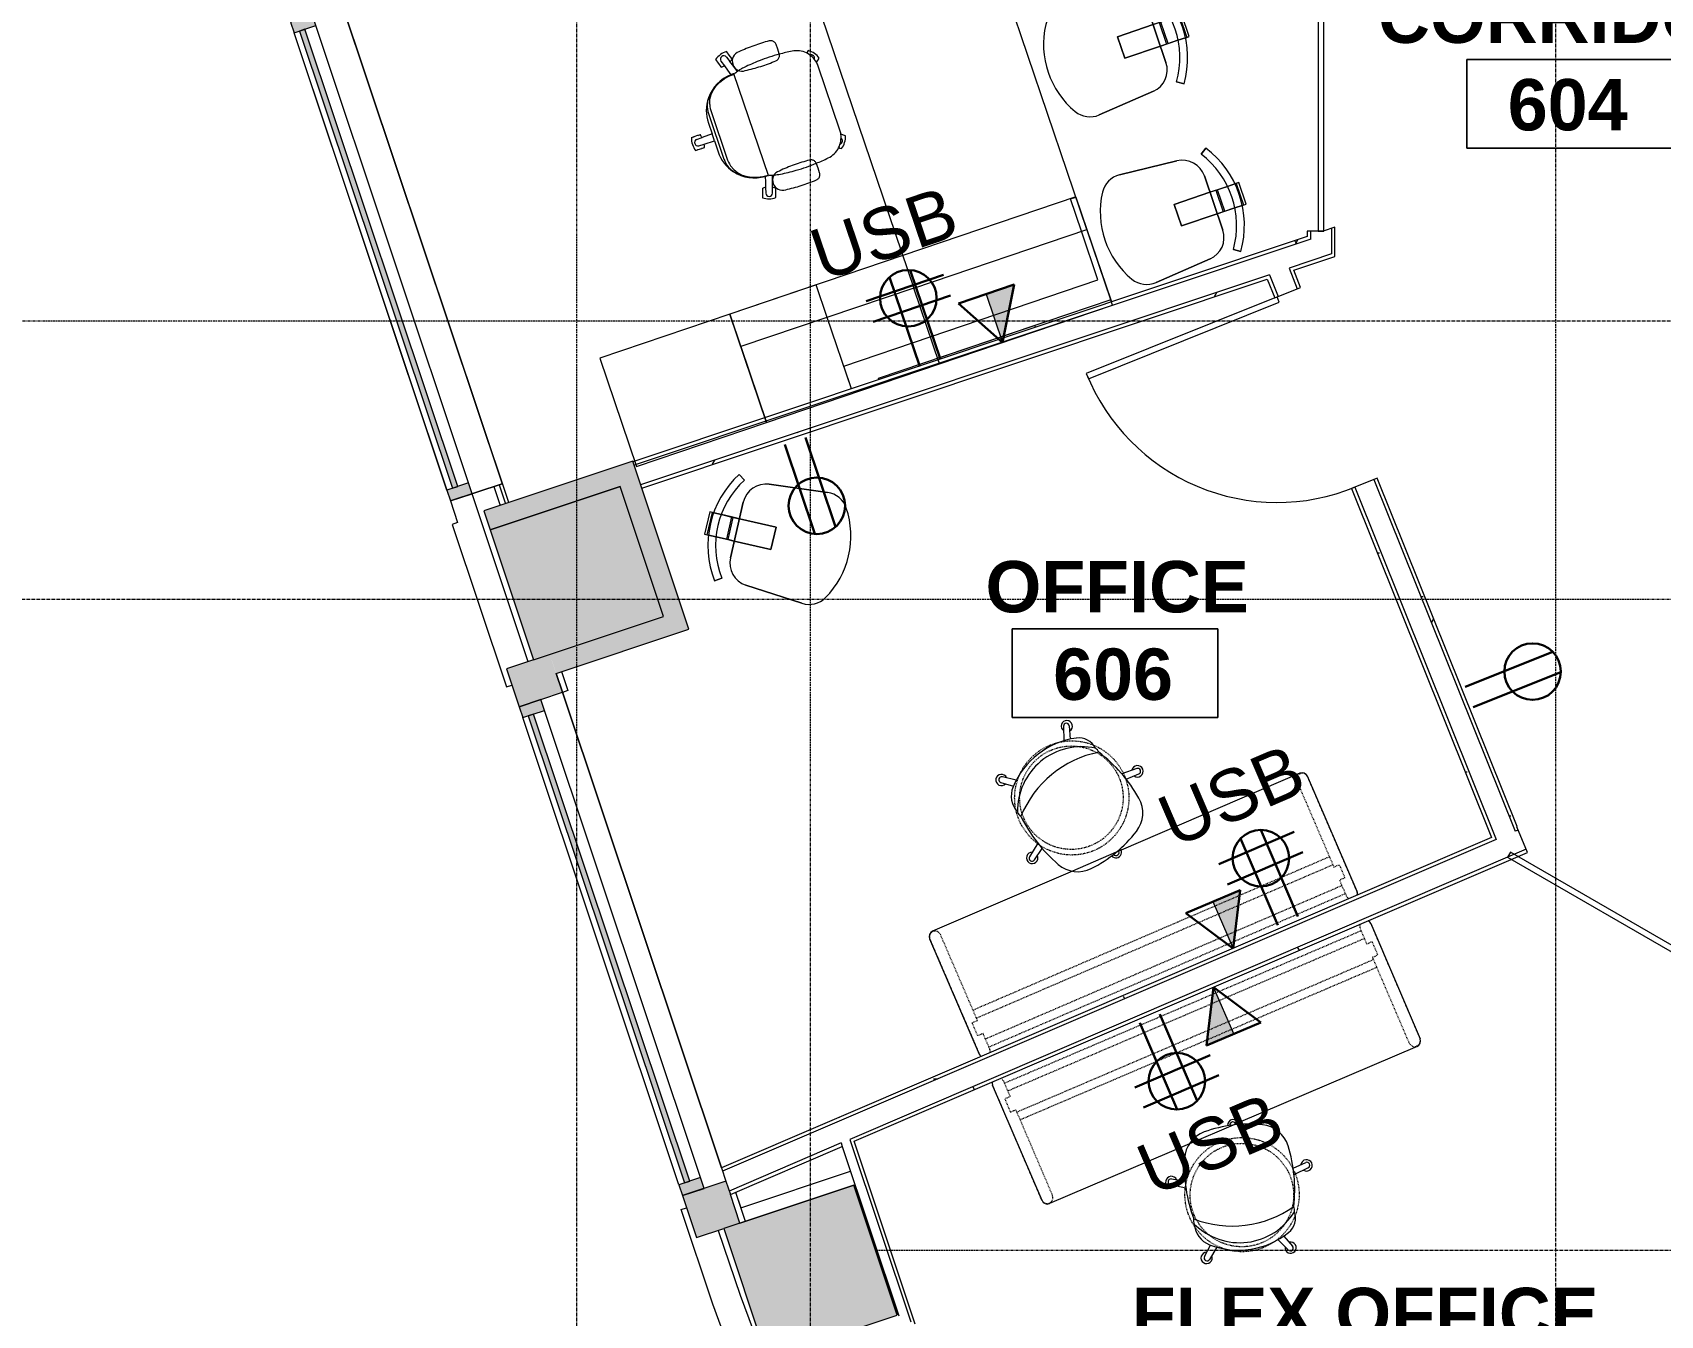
# Model space of a CAD drawing. Header units: inches. Extents: x 2468 to 4886, y -16 to 1381.
# Drawn here: x 2745.3 to 3030.3, y 166 to 390.6 of the extents above; entities that cross this region are included whole.
import ezdxf

# ---------------------------------------------------------------- set-up
doc = ezdxf.new("R2010")
doc.units = ezdxf.units.IN
doc.header["$MEASUREMENT"] = 0
for name, pattern in [('Dash', [0.25, 0.125, -0.125]), ('Grid Line 1_2_', [0.875, 0.5, -0.125, 0.125, -0.125]), ('Steelcase Hidden Line', [0.117188, 0.078125, -0.039062])]:
    doc.linetypes.add(name, pattern=pattern)
for name, color, linetype, lineweight in [('7200-WISCONSIN-AVE-6TH-FLOOR-031418_dwg', 8, 'Continuous', 9), ('A-ANNO-NOTE', 131, 'Continuous', 30), ('A-AREA-IDEN', 2, 'Continuous', 9), ('A-DOOR', 31, 'Continuous', 13), ('A-GLAZ-CURT', 52, 'Continuous', 9), ('A-GLAZ-CWMG', 51, 'Continuous', 13), ('A-WALL', 113, 'Continuous', 13), ('A-WALL-PATT', 111, 'Continuous', 13), ('Bb-col', 7, 'Continuous', 9), ('Bb-cor', 7, 'Continuous', 9), ('Bb-mullion', 7, 'Continuous', 9), ('I-FURN', 30, 'Continuous', 9), ('I-FURN-HDLN', 30, 'Dash', 9), ('I-WALL', 2, 'Continuous', 13), ('Propidex Polylines', 7, 'Continuous', 9), ('S-COLS', 52, 'Continuous', 13), ('S-GRID', 1, 'Continuous', 9)]:
    doc.layers.add(name, color=color, linetype=linetype, lineweight=lineweight)
doc.styles.add('Swis721 Lt BT', font='swissl.ttf', dxfattribs={"height": 9})
doc.styles.add('Swis721 Lt BT_B', font='', dxfattribs={"height": 9})
doc.styles.get('Swis721 Lt BT_B').set_extended_font_data('Swis721 Lt BT', bold=True)
pattern_1 = [(0, (0, 0), (30.72, 7.68), [1.267, -21.773, 1.267, -21.773, -122.88]), (0, (0, 0), (30.72, 7.68), [-46.08, 1.267, -44.813, 1.267, -21.773, -53.76]), (0, (0, 0), (30.72, 7.68), [-115.2, 1.267, -14.093, 1.267, -37.133]), (120, (11.52, 3.84), (-22.011075, 22.7643), [1.267, -21.773, 1.267, -21.773, -122.88]), (120, (11.52, 3.84), (-22.011075, 22.7643), [-46.08, 1.267, -44.813, 1.267, -21.773, -53.76]), (120, (11.52, 3.84), (-22.011075, 22.7643), [-115.2, 1.267, -14.093, 1.267, -37.133]), (240, (15.36, 19.2), (-8.708925, -30.4443), [1.267, -21.773, 1.267, -21.773, -122.88]), (240, (15.36, 19.2), (-8.708925, -30.4443), [-46.08, 1.267, -44.813, 1.267, -21.773, -53.76]), (240, (15.36, 19.2), (-8.708925, -30.4443), [-115.2, 1.267, -14.093, 1.267, -37.133])]

# ---------------------------------------------------------------- blocks, each defined once
blk = doc.blocks.new('Concrete-Rectangular-Column - 24 x 24-4901126-6TH FLOOR POWER _ SIGNAL')
at = {"layer": 'S-COLS', "lineweight": 9}
blk.add_hatch(color=7, dxfattribs=at).paths.add_polyline_path([(-12, -12), (12, -12), (12, 12), (-12, 12), (-12, 8.85)], flags=0)
at = {"layer": 'S-COLS', "color": 8, "lineweight": 20}
for p, q in [((12, 12), (-12, 12)), ((-12, 12), (-12, -12)), ((12, -12), (12, 12)), ((-12, -12), (12, -12))]:
    blk.add_line(p, q, dxfattribs=at)
blk = doc.blocks.new('Table-Without_Shelf-Teknion-STCRT-Cavu_Parsons_Table-R2014 - 72_ w x 24_ d x 37_ h-5545105-6TH FLOOR POWER _ SIGNAL')
at = {"layer": 'I-FURN'}
for p, q in [((-35, 12), (-0.93, 12)), ((-0.93, 12), (0, 12)), ((0.05, 12), (8.34, 12)), ((8.34, 12), (35, 12)), ((-36, -11), (-36, 11)), ((36, 11), (36, -11))]:
    blk.add_line(p, q, dxfattribs=at)
for centre, start, end in [((-35, 11), 90, 180), ((35, 11), 360, 90), ((-35, -11), 180, 217.0502), ((35, -11), 330, 0)]:
    blk.add_arc(centre, 1, start, end, dxfattribs=at)
at = {"layer": 'I-FURN-HDLN'}
for p, q in [((-36, -10.95), (-36, 10.9)), ((-33.97, 10.9), (-33.97, -5.44)), ((33.97, -5.44), (33.97, 10.9)), ((36, 10.9), (36, -10.94)), ((-33.97, -5.44), (-34.99, -5.44)), ((-34.99, -5.44), (-34.99, -7.94)), ((-33.97, -3.5), (33.97, -3.5)), ((33.97, -5), (-33.97, -5)), ((34.99, -5.44), (33.97, -5.44)), ((34.99, -7.94), (34.99, -5.44)), ((-34.99, -7.94), (-33.97, -7.94)), ((-33.97, -7.94), (-33.97, -10.95)), ((33.97, -10.94), (33.97, -7.94)), ((33.97, -7.94), (34.99, -7.94)), ((-33.97, -9), (33.97, -9)), ((33.97, -10.5), (-33.97, -10.5))]:
    blk.add_line(p, q, dxfattribs=at)
for centre, radius, start, end in [((-34.99, 10.9), 1.01, 0, 180), ((34.99, 10.9), 1.01, 0, 180), ((-34.99, -10.95), 1.02, 180, 220.5836), ((-34.99, -10.95), 1.02, 319.5228, 0), ((34.99, -10.94), 1.01, 180, 216.3853), ((34.99, -10.94), 1.01, 323.7251, 0)]:
    blk.add_arc(centre, radius, start, end, dxfattribs=at)
blk = doc.blocks.new('Steelcase - Seating - Cobi 434 Series - Stool - Without Arm-5545106-6TH FLOOR POWER _ SIGNAL')
at = {"layer": 'I-FURN'}
for p, q in [((-11.91, -8.06), (-9.59, -8.75)), ((9.47, -8.75), (11.78, -8.07)), ((-9.6, -9.96), (-12.23, -9.03)), ((12.09, -9.03), (9.47, -9.96)), ((-7.83, -22.26), (-6.55, -20.39)), ((-5.49, -20.88), (-7.01, -22.86)), ((6.89, -22.9), (5.34, -20.89)), ((6.4, -20.39), (7.72, -22.31))]:
    blk.add_line(p, q, dxfattribs=at)
at = {"layer": 'I-FURN', "linetype": 'Steelcase Hidden Line'}
for centre, radius in [((0.03, -12.29), 10), ((0, -12.36), 9.06)]:
    blk.add_circle(centre, radius, dxfattribs=at)
at = {"layer": 'I-FURN'}
for centre, radius, start, end in [((-0.04, -23.16), 23.16, 77.2727, 102.8692), ((-0.04, -0.02), 0.981, 0, 180), ((-0.07, -0.01), 0.553, 0.1258, 180), ((-4.03, -5.7), 5.25, 102.8692, 170.0373), ((3.9, -5.69), 5.25, 9.9896, 77.2727), ((16.9, -9.38), 26.5, 170.0373, 193.2758), ((-17.02, -9.38), 26.5, 346.7242, 9.9896), ((-11.99, -8.58), 1, 14.2641, 309.9381), ((-12.06, -8.55), 0.507, 73.5405, 250.4598), ((11.87, -8.58), 1, 230.0619, 165.7359), ((11.92, -8.56), 0.508, 289.5402, 106.4595), ((-7.54, -15.92), 1.43, 161.2842, 198.7158), ((-4.7, -16.61), 4.2, 176.8505, 241.7983), ((-0.06, 0.95), 18.63, 241.7066, 298.2934), ((-0.06, -9.46), 11.22, 218.0902, 321.9098), ((5.59, -17.11), 3.26, 301.764, 12.8646), ((7.41, -15.92), 1.43, 341.2842, 18.7158), ((-0.07, -7.96), 14.01, 241.7983, 301.764), ((-7.48, -22.54), 0.986, 82.3243, 16.8141), ((-7.41, -22.55), 0.51, 145.5404, 322.4599), ((7.34, -22.54), 0.986, 163.1859, 97.6757), ((7.29, -22.59), 0.509, 218.721, 33.2788)]:
    blk.add_arc(centre, radius, start, end, dxfattribs=at)
blk = doc.blocks.new('System Panel - Glazed-6038699-6TH FLOOR POWER _ SIGNAL')
at = {"layer": 'A-GLAZ-CURT', "lineweight": 13}
for p, q in [((34.84, 0.5), (-34.84, 0.5)), ((-34.84, 0.5), (-34.84, -0.5)), ((34.84, -0.5), (34.84, 0.5)), ((-34.84, -0.5), (34.84, -0.5))]:
    blk.add_line(p, q, dxfattribs=at)
blk = doc.blocks.new('Table-Teknion-Credenza_Top_for_Freestanding_Storage - CJCT20064-V53-6TH FLOOR POWER _ SIGNAL')
at = {"layer": 'I-FURN'}
for p, q in [((-32, 9.4), (-32, 9)), ((-32, 9), (-32, -10)), ((32, -4), (32, 9.15)), ((32, -10), (32, -4)), ((-32, -10), (32, -10))]:
    blk.add_line(p, q, dxfattribs=at)
blk = doc.blocks.new('Storage-Teknion-Wall_Panel_Open_Shelves - CJWO3HF1432-5115850-6TH FLOOR POWER _ SIGNAL')
at = {"layer": 'I-FURN'}
for p, q in [((16, 1), (-16, 1)), ((-16, 1), (-16, -13)), ((16, -13), (16, 1)), ((-16, -13), (16, -13))]:
    blk.add_line(p, q, dxfattribs=at)
blk = doc.blocks.new('Storage-Teknion-Wall_Panel_Under_Wall_Mount_Storage_Tackable - CJWUT2HF32-5115851-6TH FLOOR POWER _ SIGNAL')
at = {"layer": 'I-FURN'}
for p, q in [((16, 0), (-16, 0)), ((-16, 0), (-16, -1)), ((-16, -1), (16, -1)), ((16, -1), (16, 0))]:
    blk.add_line(p, q, dxfattribs=at)
blk = doc.blocks.new('Support-Teknion-Power_Trunk_with_End_Gable - CJPTG292048-V54-6TH FLOOR POWER _ SIGNAL')
at = {"layer": 'I-FURN'}
for p, q in [((23, 15), (24, 15)), ((23, 9), (23, 15)), ((24, 15), (24, 9)), ((23, 0), (23, 9)), ((24, 9), (24, -4)), ((-24, 0), (-8, 0)), ((-24, -4.21), (-24, 0)), ((-8, 0), (23, 0)), ((-19, -4), (-19, -4.23)), ((10, -4), (-19, -4)), ((10, -4.34), (10, -4)), ((24, -4), (24, -4.4))]:
    blk.add_line(p, q, dxfattribs=at)
blk = doc.blocks.new('Table-Teknion-Run_Off_Fixed_Journal_Leg - CJRF3266-5115852-6TH FLOOR POWER _ SIGNAL')
at = {"layer": 'I-FURN'}
for p, q in [((33, 16), (-33, 16)), ((-33, 16), (-33, -16)), ((33, -16), (33, 16)), ((-33, -16), (33, -16))]:
    blk.add_line(p, q, dxfattribs=at)
blk = doc.blocks.new('Storage-Teknion-Tower_Pedestal_Coat_and_Open_Shelves - CJTPF692024-5115853-6TH FLOOR POWER _ SIGNAL')
at = {"layer": 'I-FURN'}
for p, q in [((12, 20), (-12, 20)), ((-12, 20), (-12, 0)), ((12, 0), (12, 20)), ((-12, 0), (12, 0))]:
    blk.add_line(p, q, dxfattribs=at)
blk = doc.blocks.new('Chair-Teknion-Projek - No Headrest_  Fixed T-Arms-V55-6TH FLOOR POWER _ SIGNAL')
at = {"layer": 'I-FURN'}
for p, q in [((-1.18, 13.82), (-1.18, 13.45)), ((-1.18, 13.33), (-1.18, 12.66)), ((-1.18, 12.54), (-1.18, 12.17)), ((-0.61, 12.02), (-0.63, 10.17)), ((-0.6, 13.04), (-0.61, 12.02)), ((0.6, 13.04), (0.61, 12.02)), ((0.64, 10.17), (0.61, 12.02)), ((1.18, 13.45), (1.18, 13.82)), ((1.18, 12.66), (1.18, 13.33)), ((1.18, 12.17), (1.18, 12.54)), ((4.23, 9.61), (-4.23, 9.61)), ((4.23, 9.07), (-4.23, 9.07)), ((-0.63, 10.17), (-2.65, 10.17)), ((-0.63, 10.17), (0.64, 10.17)), ((2.65, 10.17), (0.64, 10.17)), ((-13.51, 3.15), (-13.15, 3.03)), ((-13.04, 2.99), (-12.4, 2.79)), ((-12.42, 5.28), (-12.78, 5.39)), ((-12.59, 3.46), (-11.62, 3.13)), ((-11.67, 5.03), (-12.31, 5.24)), ((-11.24, 4.3), (-12.21, 4.6)), ((-11.2, 4.88), (-11.56, 5)), ((-9.39, 3.16), (9.39, 3.16)), ((11.56, 5), (11.2, 4.88)), ((12.22, 4.6), (11.24, 4.3)), ((12.59, 3.46), (11.62, 3.13)), ((12.31, 5.24), (11.67, 5.03)), ((12.4, 2.79), (13.04, 2.99)), ((12.78, 5.39), (12.42, 5.28)), ((13.15, 3.03), (13.51, 3.15)), ((-12.29, 2.75), (-11.93, 2.64)), ((11.93, 2.64), (12.29, 2.75)), ((-11.87, -5.48), (-11.02, -5.48)), ((-11.02, -5.48), (-10.17, -5.48)), ((10.17, -5.48), (11.02, -5.48)), ((11.02, -5.48), (11.87, -5.48)), ((-8.86, -10.18), (-9.08, -10.49)), ((-8.76, -10.04), (-8.79, -10.09)), ((-6.88, -11.48), (-6.65, -11.17)), ((-5.91, -11.24), (5.91, -11.24)), ((6.65, -11.17), (6.88, -11.48)), ((8.79, -10.09), (8.76, -10.04)), ((9.08, -10.49), (8.86, -10.18)), ((-7.17, -11.87), (-6.95, -11.57)), ((6.95, -11.57), (7.17, -11.87))]:
    blk.add_line(p, q, dxfattribs=at)
at = {"layer": 'I-FURN', "flags": 128}
for points in [[(-11.62, 3.13), (-10.6, 2.79), (-9.58, 2.44)], [(-9.39, 3.72), (-10.32, 4.01), (-11.24, 4.3)], [(11.24, 4.3), (10.32, 4.01), (9.39, 3.72)], [(9.58, 2.44), (10.6, 2.79), (11.62, 3.13)]]:
    blk.add_lwpolyline(points, dxfattribs=at)
at = {"layer": 'I-FURN'}
for centre, radius, start, end in [((0, 10.37), 3.64, 71.0766, 108.9234), ((-1.12, 13.45), 0.062, 180, 255.4949), ((-1.12, 13.33), 0.062, 104.5051, 180), ((-1.12, 12.66), 0.062, 180, 255.4949), ((-1.12, 12.54), 0.062, 104.5051, 180), ((0, 15.62), 3.65, 251.125, 260.3423), ((0, 12.99), 0.6, 4.6052, 175.3948), ((0, 15.62), 3.65, 279.6577, 288.875), ((1.12, 13.45), 0.062, 284.5051, 0), ((1.12, 13.33), 0.062, 0, 75.4949), ((1.12, 12.66), 0.062, 284.5051, 0), ((1.12, 12.54), 0.062, 360, 75.4949), ((-2.64, 3.42), 6.76, 128.2502, 177.4222), ((-2.65, 3.42), 6.75, 90, 128.2502), ((-4.23, 5.34), 4.26, 110.8332, 127.5604), ((-4.23, 5.34), 4.26, 90, 110.8332), ((-4.46, 4.82), 4.25, 86.8142, 106.3928), ((2.65, 3.42), 6.75, 51.7498, 90), ((4.23, 5.34), 4.26, 69.1668, 90), ((4.46, 4.82), 4.25, 73.6072, 93.1858), ((4.23, 5.34), 4.26, 52.4396, 69.1668), ((2.64, 3.42), 6.76, 2.5778, 51.7498), ((-9.87, 3.21), 3.64, 143.0766, 180.9234), ((-13.13, 3.09), 0.062, 252, 327.4949), ((-13.02, 3.05), 0.062, 176.5051, 252), ((-12.36, 4.01), 0.6, 75.7003, 247.3948), ((-12.44, 5.22), 0.062, 356.5051, 72), ((-12.33, 5.18), 0.062, 72, 147.4949), ((-14.86, 4.83), 3.65, 323.125, 332.3423), ((-11.69, 4.98), 0.062, 356.5051, 72), ((-11.58, 4.94), 0.062, 72, 147.4949), ((-14.86, 4.83), 3.65, 351.6577, 0.875), ((-5.24, 1.24), 4.5, 154.7303, 164.55), ((-3.3, 3.44), 6.1, 177.3817, 182.6183), ((5.25, 1.25), 4.49, 15.4405, 25.2792), ((2.64, 3.42), 6.76, 357.851, 2.702), ((14.86, 4.83), 3.65, 179.125, 188.3423), ((11.58, 4.94), 0.062, 32.5051, 108), ((14.86, 4.83), 3.65, 207.6577, 216.875), ((11.69, 4.98), 0.062, 108, 183.4949), ((12.36, 4.01), 0.6, 292.6052, 103.3948), ((12.33, 5.18), 0.062, 32.5051, 108), ((12.44, 5.22), 0.062, 108, 183.4949), ((9.87, 3.21), 3.64, 359.0766, 36.9234), ((13.02, 3.05), 0.062, 288, 3.4949), ((13.13, 3.09), 0.062, 212.5051, 288), ((-11.07, 1.13), 1.68, 88.2371, 181.0514), ((-12.38, 2.85), 0.062, 252, 327.4949), ((-12.27, 2.81), 0.062, 176.5051, 252), ((-10.97, 1.13), 1.68, 358.9487, 91.7629), ((24.25, -3.32), 34.4, 172.6337, 177.3404), ((-1.73, 0.04), 8.21, 165.0008, 172.6326), ((-1.73, 0.04), 8.21, 163.0114, 165.0008), ((10.97, 1.13), 1.68, 88.2371, 181.0513), ((1.73, 0.04), 8.21, 14.9992, 16.9886), ((1.73, 0.04), 8.21, 12.5091, 14.9992), ((1.73, 0.04), 8.21, 7.3674, 12.178), ((-24.25, -3.32), 34.4, 2.6596, 7.3663), ((11.07, 1.13), 1.68, 358.9486, 91.7629), ((12.27, 2.81), 0.062, 288, 3.4949), ((12.38, 2.85), 0.062, 212.5051, 288), ((24.63, -3.33), 34.78, 177.4079, 183.5219), ((-24.63, -3.33), 34.78, 356.4781, 2.5921), ((24.63, -3.33), 34.78, 183.5219, 187.2835), ((-24.63, -3.33), 34.78, 352.7165, 356.4781), ((-5.91, -7.24), 4, 187.2835, 224.5938), ((5.91, -7.24), 4, 315.4062, 352.7165), ((-6.1, -8.39), 3.64, 215.0766, 252.9234), ((-8.81, -10.22), 0.062, 68.5051, 144), ((-8.74, -10.12), 0.062, 144, 219.4949), ((-5.91, -7.24), 4, 224.5938, 259.2841), ((-7.64, -10.51), 0.6, 177.9823, 306.3956), ((-5.91, -7.24), 4, 259.2841, 270), ((5.91, -7.24), 4, 270, 280.7159), ((5.91, -7.24), 4, 280.7159, 315.4062), ((6.1, -8.39), 3.64, 287.0766, 324.9234), ((7.64, -10.51), 0.6, 233.6044, 2.0177), ((8.74, -10.12), 0.062, 320.5051, 36), ((8.81, -10.22), 0.062, 36, 111.4949), ((-6.93, -11.44), 0.062, 248.5051, 324), ((-7, -11.54), 0.062, 324, 39.4949), ((6.93, -11.44), 0.062, 216, 291.4949), ((7, -11.54), 0.062, 140.5051, 216)]:
    blk.add_arc(centre, radius, start, end, dxfattribs=at)
for points in [[(-5.66, 8.9), (-8.07, 8.21), (-9.33, 5.79), (-9.33, 3.16)], [(5.66, 8.9), (8.07, 8.21), (9.33, 5.79), (9.33, 3.16)], [(-12.75, 1.09), (-12.85, 0.16), (-12.97, -1.72), (-12.93, -3.6), (-12.86, -4.54)], [(-9.18, -4.54), (-9.11, -3.6), (-9.06, -1.72), (-9.18, 0.16), (-9.29, 1.09)], [(9.29, 1.09), (9.18, 0.16), (9.06, -1.72), (9.11, -3.6), (9.18, -4.54)], [(12.86, -4.54), (12.93, -3.6), (12.97, -1.72), (12.85, 0.16), (12.75, 1.09)], [(-12.86, -4.54), (-12.85, -4.63), (-12.82, -4.79), (-12.71, -5.02), (-12.55, -5.21), (-12.35, -5.36), (-12.12, -5.46), (-11.95, -5.48), (-11.87, -5.48)], [(-10.17, -5.48), (-10.08, -5.48), (-9.92, -5.46), (-9.68, -5.36), (-9.48, -5.21), (-9.32, -5.02), (-9.21, -4.79), (-9.18, -4.63), (-9.18, -4.54)], [(9.18, -4.54), (9.18, -4.63), (9.21, -4.79), (9.32, -5.02), (9.48, -5.21), (9.68, -5.36), (9.92, -5.46), (10.08, -5.48), (10.17, -5.48)], [(11.87, -5.48), (11.95, -5.48), (12.12, -5.46), (12.35, -5.36), (12.55, -5.21), (12.71, -5.02), (12.82, -4.79), (12.85, -4.63), (12.86, -4.54)]]:
    blk.add_open_spline(points, degree=3, dxfattribs=at)
blk = doc.blocks.new('Storage-Teknion-Pedestal_Unfinished_Top_2_High - CJPCSB2016-V56-6TH FLOOR POWER _ SIGNAL')
at = {"layer": 'I-FURN'}
for p, q in [((-8, 19.21), (-8, 6)), ((8, 6), (8, 19.15)), ((-8, 6), (-8, 0)), ((8, 0), (8, 6)), ((-8, 0), (8, 0))]:
    blk.add_line(p, q, dxfattribs=at)
blk = doc.blocks.new('F-Chairs1 - Side 01-5241002-6TH FLOOR POWER _ SIGNAL')
at = {"layer": 'I-FURN'}
for p, q in [((2, 0), (-2, 0)), ((-2, 0), (-2, -0.46)), ((2, 0), (-2, 0)), ((-2, 0), (-2, -0.72)), ((2, -0.46), (2, 0)), ((2, -0.72), (2, 0)), ((-2, -0.46), (2, -0.46)), ((-2, -0.46), (2, -0.46)), ((-2, -0.72), (-2, -0.46)), ((-2, -0.72), (-2, -2.09)), ((-2, -2.09), (-2, -0.72)), ((-2, -2.09), (-2, -3.91)), ((-2, -4.21), (-2, -2.09)), ((2, -0.46), (2, -0.72)), ((2, -0.72), (2, -2.09)), ((2, -2.09), (2, -0.72)), ((2, -2.09), (2, -4.21)), ((2, -3.91), (2, -2.09)), ((-9.57, -3.52), (-8.8, -4.64)), ((-9.57, -3.52), (-8.8, -4.64)), ((-8.8, -4.64), (-9.57, -3.52)), ((5.02, -5.32), (-5.02, -5.32)), ((5.02, -5.32), (-5.02, -5.32)), ((-5.02, -5.32), (5.02, -5.32)), ((-2, -3.91), (-2, -5.32)), ((2, -3.91), (-2, -3.91)), ((-2, -4.21), (2, -4.21)), ((-2, -5.32), (-2, -4.21)), ((-2, -5.32), (-2, -11.91)), ((-2, -11.91), (-2, -5.32)), ((2, -5.32), (2, -3.91)), ((2, -4.21), (2, -5.32)), ((2, -5.32), (2, -11.91)), ((2, -11.91), (2, -5.32)), ((8.8, -4.64), (9.57, -3.52)), ((8.8, -4.64), (9.57, -3.52)), ((9.57, -3.52), (8.8, -4.64)), ((-9.07, -9.03), (-9.96, -19.32)), ((-9.07, -9.03), (-9.96, -19.32)), ((-9.96, -19.32), (-9.07, -9.03)), ((9.96, -19.32), (9.07, -9.03)), ((9.96, -19.32), (9.07, -9.03)), ((9.07, -9.03), (9.96, -19.32)), ((2, -11.91), (-2, -11.91)), ((-2, -11.91), (2, -11.91))]:
    blk.add_line(p, q, dxfattribs=at)
for centre, radius, start, end in [((0, -17.51), 16.94, 55.6197, 124.3803), ((0, -17.51), 16.94, 55.6197, 124.3803), ((0, -17.51), 16.94, 55.6197, 124.3803), ((0, -17.51), 15.59, 55.6197, 124.3803), ((0, -17.51), 15.59, 55.6197, 124.3803), ((0, -17.51), 15.59, 55.6197, 124.3803), ((-5.02, -9.38), 4.06, 90, 175.0303), ((-5.02, -9.38), 4.06, 90, 175.0303), ((-5.02, -9.38), 4.06, 90, 175.0303), ((5.02, -9.38), 4.06, 4.9697, 90), ((5.02, -9.38), 4.06, 4.9697, 90), ((5.02, -9.38), 4.06, 4.9697, 90), ((-5.91, -19.67), 4.06, 175.0303, 238.407), ((-5.91, -19.67), 4.06, 175.0303, 238.407), ((-5.91, -19.67), 4.06, 175.0303, 238.407), ((5.91, -19.67), 4.06, 301.593, 4.9697), ((5.91, -19.67), 4.06, 301.593, 4.9697), ((5.91, -19.67), 4.06, 301.593, 4.9697), ((0, -10.06), 15.35, 238.407, 301.593), ((0, -10.06), 15.35, 238.407, 301.593), ((0, -10.06), 15.35, 238.407, 301.593)]:
    blk.add_arc(centre, radius, start, end, dxfattribs=at)
blk = doc.blocks.new('Single Glass Door1 - Full Rail - Long Handle-6377836-6TH FLOOR POWER _ SIGNAL')
at = {"layer": 'A-DOOR', "lineweight": 20}
for p, q in [((17, 38), (17, 2)), ((18, 38), (17, 38)), ((18, 2.4375), (18, 38)), ((17, 2), (18, 2))]:
    blk.add_line(p, q, dxfattribs=at)
at = {"layer": 'A-DOOR', "lineweight": 9}
blk.add_arc((18, 2), 36, 90, 180.5, dxfattribs=at)
blk = doc.blocks.new('System Panel - Glazed-5915169-6TH FLOOR POWER _ SIGNAL')
at = {"layer": 'A-GLAZ-CURT'}
blk.add_hatch(color=7, dxfattribs=at).paths.add_polyline_path([(42.22, -0.5), (42.22, 0.5), (-42.22, 0.5), (-42.22, -0.5), (27.7, -0.5)], flags=0)
at = {"layer": 'A-GLAZ-CURT', "color": 8, "lineweight": 20}
for p, q in [((42.22, 0.5), (-42.22, 0.5)), ((-42.22, 0.5), (-42.22, -0.5)), ((42.22, -0.5), (42.22, 0.5)), ((-42.22, -0.5), (42.22, -0.5))]:
    blk.add_line(p, q, dxfattribs=at)
blk = doc.blocks.new('Rectangular Mullion - 2_ x 4_ rectangular 2-5912095-6TH FLOOR POWER _ SIGNAL')
at = {"layer": 'A-GLAZ-CWMG', "lineweight": 9}
blk.add_hatch(color=7, dxfattribs=at).paths.add_polyline_path([(-2, 1.5), (-2, -2.5), (0, -2.5), (0, 1.5)], flags=0)
at = {"layer": 'A-GLAZ-CWMG', "color": 8, "lineweight": 20}
for p, q in [((0, 1.5), (-2, 1.5)), ((-2, 1.5), (-2, -2.5)), ((0, -2.5), (0, 1.5)), ((-2, -2.5), (0, -2.5))]:
    blk.add_line(p, q, dxfattribs=at)
blk = doc.blocks.new('Rectangular Mullion - 2_ x 4_ rectangular 2-5912088-6TH FLOOR POWER _ SIGNAL')
at = {"layer": 'A-GLAZ-CWMG', "lineweight": 9}
blk.add_hatch(color=7, dxfattribs=at).paths.add_polyline_path([(0, 1.5), (0, -2.5), (-2, -2.5), (-2, 1.5)], flags=0)
at = {"layer": 'A-GLAZ-CWMG', "color": 8, "lineweight": 20}
for p, q in [((-2, 1.5), (0, 1.5)), ((-2, -2.5), (-2, 1.5)), ((0, 1.5), (0, -2.5)), ((0, -2.5), (-2, -2.5))]:
    blk.add_line(p, q, dxfattribs=at)
blk = doc.blocks.new('Rectangular Mullion - 2_ x 4_ rectangular 2-5915168-6TH FLOOR POWER _ SIGNAL')
at = {"layer": 'A-GLAZ-CWMG', "lineweight": 9}
for p, q in [((2817.88, 310.51), (2791.11, 390.59)), ((2821.68, 311.77), (2794.91, 391.86))]:
    blk.add_line(p, q, dxfattribs=at)
blk = doc.blocks.new('System Panel - Glazed-5915653-6TH FLOOR POWER _ SIGNAL')
at = {"layer": 'A-GLAZ-CURT'}
blk.add_hatch(color=7, dxfattribs=at).paths.add_polyline_path([(43.13, -0.5), (43.13, 0.5), (-43.13, 0.5), (-43.13, -0.5), (33.29, -0.5)], flags=0)
at = {"layer": 'A-GLAZ-CURT', "color": 8, "lineweight": 20}
for p, q in [((43.13, 0.5), (-43.13, 0.5)), ((-43.13, 0.5), (-43.13, -0.5)), ((43.13, -0.5), (43.13, 0.5)), ((-43.13, -0.5), (43.13, -0.5))]:
    blk.add_line(p, q, dxfattribs=at)
blk = doc.blocks.new('Rectangular Mullion - 2_ x 4_ rectangular 2-5915652-6TH FLOOR POWER _ SIGNAL')
at = {"layer": 'A-GLAZ-CWMG', "lineweight": 9}
for p, q in [((2862.29, 190.12), (2834.95, 271.93)), ((2858.5, 188.85), (2831.15, 270.66))]:
    blk.add_line(p, q, dxfattribs=at)
blk = doc.blocks.new('System Panel - Glazed-6212336-6TH FLOOR POWER _ SIGNAL')
at = {"layer": 'A-GLAZ-CURT', "lineweight": 13}
for p, q in [((29.71, 0.5), (-29.71, 0.5)), ((-29.71, 0.5), (-29.71, -0.5)), ((29.71, -0.5), (29.71, 0.5)), ((-29.71, -0.5), (29.71, -0.5))]:
    blk.add_line(p, q, dxfattribs=at)
blk = doc.blocks.new('System Panel - Glazed-6212313-6TH FLOOR POWER _ SIGNAL')
at = {"layer": 'A-GLAZ-CURT', "lineweight": 13}
for p, q in [((96.01, 0.5), (-96.01, 0.5)), ((-96.01, 0.5), (-96.01, -0.5)), ((96.01, -0.5), (96.01, 0.5)), ((-96.01, -0.5), (96.01, -0.5))]:
    blk.add_line(p, q, dxfattribs=at)
blk = doc.blocks.new('Table-Without_Shelf-Teknion-STCRT-Cavu_Parsons_Table-R2014 - 72_ w x 24_ d x 37_ h-5541961-6TH FLOOR POWER _ SIGNAL')
at = {"layer": 'I-FURN'}
for p, q in [((-36, 11), (-36, -11)), ((36, -11), (36, 11)), ((-35, -12), (-0.93, -12)), ((-0.93, -12), (0, -12)), ((0.05, -12), (8.34, -12)), ((8.34, -12), (35, -12))]:
    blk.add_line(p, q, dxfattribs=at)
for centre, start, end in [((-35, 11), 142.9498, 180), ((35, 11), 360, 30), ((-35, -11), 180, 270), ((35, -11), 270, 0)]:
    blk.add_arc(centre, 1, start, end, dxfattribs=at)
at = {"layer": 'I-FURN-HDLN'}
for p, q in [((-36, 10.95), (-36, -10.9)), ((-33.97, 7.94), (-33.97, 10.95)), ((33.97, 10.5), (-33.97, 10.5)), ((-33.97, 9), (33.97, 9)), ((33.97, 10.94), (33.97, 7.94)), ((36, -10.9), (36, 10.94)), ((-34.99, 5.44), (-34.99, 7.94)), ((-34.99, 7.94), (-33.97, 7.94)), ((33.97, 7.94), (34.99, 7.94)), ((34.99, 7.94), (34.99, 5.44)), ((-33.97, 5.44), (-34.99, 5.44)), ((-33.97, -10.9), (-33.97, 5.44)), ((33.97, 5), (-33.97, 5)), ((-33.97, 3.5), (33.97, 3.5)), ((34.99, 5.44), (33.97, 5.44)), ((33.97, 5.44), (33.97, -10.9))]:
    blk.add_line(p, q, dxfattribs=at)
for centre, radius, start, end in [((-34.99, 10.95), 1.01, 139.4164, 180), ((-34.99, 10.95), 1.02, 0, 40.4772), ((34.99, 10.94), 1.01, 143.6147, 180), ((34.99, 10.94), 1.02, 360, 36.2749), ((-34.99, -10.9), 1.01, 180, 360), ((34.99, -10.9), 1.02, 180, 360)]:
    blk.add_arc(centre, radius, start, end, dxfattribs=at)
blk = doc.blocks.new('Steelcase - Seating - Cobi 434 Series - Stool - Without Arm-5544966-6TH FLOOR POWER _ SIGNAL')
at = {"layer": 'I-FURN'}
for p, q in [((-5.49, 20.88), (-7.01, 22.86)), ((6.89, 22.9), (5.34, 20.89)), ((-7.83, 22.26), (-6.55, 20.39)), ((6.4, 20.39), (7.72, 22.31)), ((-9.6, 9.96), (-12.23, 9.03)), ((-11.91, 8.06), (-9.59, 8.75)), ((12.09, 9.03), (9.47, 9.96)), ((9.47, 8.75), (11.78, 8.07))]:
    blk.add_line(p, q, dxfattribs=at)
at = {"layer": 'I-FURN', "linetype": 'Steelcase Hidden Line'}
for centre, radius in [((0.03, 12.29), 10), ((0, 12.36), 9.06)]:
    blk.add_circle(centre, radius, dxfattribs=at)
at = {"layer": 'I-FURN'}
for centre, radius, start, end in [((-7.48, 22.54), 0.986, 343.1859, 277.6757), ((-7.41, 22.55), 0.51, 37.5401, 214.4596), ((7.34, 22.54), 0.986, 262.3243, 196.8141), ((7.29, 22.59), 0.509, 326.7212, 141.279), ((-4.7, 16.61), 4.2, 118.2017, 183.1495), ((-0.06, 9.46), 11.22, 38.0902, 141.9098), ((-0.07, 7.96), 14.01, 58.236, 118.2017), ((-0.06, -0.95), 18.63, 61.7066, 118.2934), ((5.59, 17.11), 3.26, 347.1354, 58.236), ((16.9, 9.38), 26.5, 166.7242, 189.9627), ((-7.54, 15.92), 1.43, 161.2842, 198.7158), ((7.41, 15.92), 1.43, 341.2842, 18.7158), ((-17.02, 9.38), 26.5, 350.0104, 13.2758), ((-11.99, 8.58), 1, 50.0619, 345.7359), ((-12.06, 8.55), 0.507, 109.5402, 286.4595), ((11.87, 8.58), 1, 194.2641, 129.9381), ((11.92, 8.56), 0.508, 253.5405, 70.4598), ((-4.03, 5.7), 5.25, 189.9627, 257.1308), ((3.9, 5.69), 5.25, 282.7273, 350.0104), ((-0.04, 23.16), 23.16, 257.1308, 282.7273), ((-0.04, 0.02), 0.981, 180, 360), ((-0.07, 0.01), 0.553, 180, 359.8742)]:
    blk.add_arc(centre, radius, start, end, dxfattribs=at)
blk = doc.blocks.new('7200-WISCONSIN-AVE-6TH-FLOOR-031418_dwg-5450642-6TH FLOOR POWER _ SIGNAL')
at = {"layer": 'Bb-col', "flags": 128}
blk.add_lwpolyline([(2869.17, 182.15), (2889.09, 188.81), (2896.7, 166.05)], dxfattribs=at)
at = {"layer": 'Bb-cor'}
for p, q in [((2828.72, 308.33), (2791.95, 418.34)), ((2791.05, 390.64), (2817.84, 310.5)), ((2827.01, 311.45), (2828.12, 308.12)), ((2832.1, 280.46), (2822.27, 309.86)), ((2865.95, 191.81), (2838.11, 275.1)), ((2865.39, 180.87), (2869.19, 169.5)), ((2869.19, 169.5), (2873.74, 157.34))]:
    blk.add_line(p, q, dxfattribs=at)
at = {"layer": 'Bb-cor', "flags": 128}
for points in [[(2818.48, 308.6), (2819.74, 304.81), (2818.8, 304.49), (2828.3, 276.04), (2829.25, 276.35)], [(2837.95, 278.72), (2839.06, 275.41), (2838.1, 275.09)], [(2868.42, 187.56), (2869.33, 184.84), (2888.54, 191.26)], [(2871.72, 151.44), (2870.2, 155.14), (2869.27, 154.76), (2864.45, 167.92), (2858.9, 184.51), (2859.84, 184.83)]]:
    blk.add_lwpolyline(points, dxfattribs=at)
at = {"layer": 'Bb-mullion'}
blk.add_line((2817.84, 310.5), (2818.48, 308.6), dxfattribs=at)
at = {"layer": 'Propidex Polylines'}
for p, q in [((2826.07, 311.13), (2827.18, 307.81)), ((2837.01, 278.41), (2838.11, 275.1)), ((2868.42, 187.56), (2870.12, 182.46))]:
    blk.add_line(p, q, dxfattribs=at)
blk = doc.blocks.new('Room Tag - Room Name and Number-3379422-6TH FLOOR POWER _ SIGNAL')
at = {"layer": 'A-AREA-IDEN'}
for p, q in [((-0.1881, -0.1636), (-0.1881, -0.0018)), ((-0.1881, -0.0018), (0.1869, -0.0018)), ((0.1869, -0.0018), (-0.1881, -0.0018)), ((-0.1881, -0.0018), (-0.1881, -0.1636)), ((0.1869, -0.0018), (0.1869, -0.1636)), ((0.1869, -0.1636), (0.1869, -0.0018)), ((0.1869, -0.1636), (-0.1881, -0.1636)), ((-0.1881, -0.1636), (0.1869, -0.1636))]:
    blk.add_line(p, q, dxfattribs=at)

msp = doc.modelspace()

# ---------------------------------------------------------------- hatches: boundary and pattern name
at = {"layer": 'A-ANNO-NOTE', "lineweight": 9}
for points in [[(2915.17, 336.38), (2917.18, 346.49), (2912.3, 344.84)], [(2955.51, 230.23), (2956.73, 240.47), (2951.99, 238.44)], [(2950.89, 213.22), (2955.63, 215.26), (2952.11, 223.47)]]:
    msp.add_hatch(color=256, dxfattribs=at).paths.add_polyline_path(points, flags=0)
at = {"layer": 'A-WALL-PATT', "lineweight": 9}
h = msp.add_hatch(dxfattribs=at)
h.set_pattern_fill('FP_1', color=256, style=0, pattern_type=2)
h.set_pattern_definition(pattern_1)
h.paths.add_polyline_path([(2972.73, 351.86), (2973.36, 352.07), (2973.36, 356.55), (2972.73, 356.34), (2972.73, 352.07)], flags=0)
h.paths.add_polyline_path([(2973.36, 461.53), (2973.36, 480.43), (2972.73, 480.33), (2972.73, 461.53)], flags=0)
h = msp.add_hatch(dxfattribs=at)
h.set_pattern_fill('FP_1', color=256, style=0, pattern_type=2)
h.set_pattern_definition(pattern_1)
h.paths.add_polyline_path([(2850.64, 314.86), (2850.97, 314.97), (2850.77, 315.56), (2850.44, 315.45)], flags=0)
h.paths.add_polyline_path([(2928.52, 340.9), (2969.11, 354.47), (2969.11, 355.13), (2934.23, 343.47), (2934.42, 342.9)], flags=0)
h = msp.add_hatch(dxfattribs=at)
h.set_pattern_fill('FP_1', color=256, style=0, pattern_type=2)
h.set_pattern_definition(pattern_1)
h.paths.add_polyline_path([(2851.99, 310.83), (2962.1, 347.65), (2961.87, 348.23), (2851.79, 311.42), (2851.88, 311.14)], flags=0)
h.paths.add_polyline_path([(2965.54, 348.8), (2973.36, 351.41), (2973.36, 352.07), (2965.31, 349.38), (2965.46, 349)], flags=0)
h = msp.add_hatch(dxfattribs=at)
h.set_pattern_fill('FP_1', color=256, style=0, pattern_type=2)
h.set_pattern_definition(pattern_1)
h.paths.add_polyline_path([(3004.69, 251.33), (3005.26, 251.58), (2980.76, 312.59), (2980.18, 312.36), (3004.6, 251.54)], flags=0)
h.paths.add_polyline_path([(2966.76, 345.77), (2967.34, 346), (2966.14, 349), (2965.54, 348.8), (2965.77, 348.23)], flags=0)
h = msp.add_hatch(dxfattribs=at)
h.set_pattern_fill('FP_1', color=256, style=0, pattern_type=2)
h.set_pattern_definition(pattern_1)
h.paths.add_polyline_path([(3000.78, 249.65), (3001.36, 249.9), (2976.82, 311.01), (2976.24, 310.77), (3000.68, 249.9)], flags=0)
h.paths.add_polyline_path([(2962.82, 344.18), (2963.4, 344.41), (2962.1, 347.65), (2961.51, 347.45), (2962.73, 344.41)], flags=0)
for points in [[(2825.43, 303.53), (2848.19, 311.14), (2847.08, 314.46), (2824.32, 306.85)], [(2856.91, 285.06), (2860.23, 286.17), (2850.4, 315.57), (2847.08, 314.46), (2856.54, 286.17)], [(2837, 278.4), (2856.91, 285.06), (2855.81, 288.38), (2835.89, 281.72), (2836.21, 280.77)]]:
    msp.add_hatch(color=7, dxfattribs=at).paths.add_polyline_path(points, flags=0)
h = msp.add_hatch(color=7, dxfattribs=at)
h.paths.add_polyline_path([(2861.59, 179.6), (2869.18, 182.14), (2866.72, 189.49), (2859.13, 186.95), (2860.4, 183.17)], flags=0)
h.paths.add_polyline_path([(2830.52, 272.56), (2838.1, 275.1), (2835.89, 281.72), (2828.3, 279.19)], flags=0)
h = msp.add_hatch(dxfattribs=at)
h.set_pattern_fill('FP_1', color=256, style=0, pattern_type=2)
h.set_pattern_definition(pattern_1)
h.paths.add_polyline_path([(2866.15, 191.21), (3001.59, 249.32), (3001.36, 249.9), (2865.95, 191.81)], flags=0)
h.paths.add_polyline_path([(3004.92, 250.75), (3005.41, 250.96), (3005.17, 251.54), (3004.69, 251.33)], flags=0)
h = msp.add_hatch(dxfattribs=at)
h.set_pattern_fill('FP_1', color=256, style=0, pattern_type=2)
h.set_pattern_definition(pattern_1)
h.paths.add_polyline_path([(2867.5, 187.17), (2887.09, 195.58), (2886.9, 196.17), (2867.3, 187.76)], flags=0)
h.paths.add_polyline_path([(2888.59, 196.22), (3007.09, 247.06), (3006.84, 247.63), (2888.39, 196.81), (2888.51, 196.47)], flags=0)

# ---------------------------------------------------------------- linework, layer by layer
at = {"layer": 'A-ANNO-NOTE'}
for p, q in [((2891.25, 343.62), (2904.84, 348.22)), ((2900.68, 332.16), (2895.38, 347.81)), ((2904.31, 333.39), (2899.01, 349.04)), ((2907.42, 343.18), (2917.18, 346.49)), ((2915.17, 336.38), (2917.18, 346.49)), ((2892.48, 339.99), (2906.07, 344.59)), ((2915.17, 336.38), (2907.42, 343.18)), ((2880.66, 319.73), (2885.9, 304.05)), ((2877.03, 318.51), (2882.27, 302.84)), ((2996.14, 276.04), (3011.48, 282.2)), ((2997.57, 272.48), (3012.91, 278.64)), ((2966.87, 235.82), (2960.35, 251)), ((2953.04, 244.99), (2966.23, 250.64)), ((2963.35, 234.3), (2956.83, 249.49)), ((2954.55, 241.46), (2967.74, 247.12)), ((2947.25, 236.41), (2956.73, 240.47)), ((2955.51, 230.23), (2956.73, 240.47)), ((2955.51, 230.23), (2947.25, 236.41)), ((2952.11, 223.47), (2950.89, 213.22)), ((2952.11, 223.47), (2960.37, 217.29)), ((2939.19, 217.22), (2945.71, 202.03)), ((2942.72, 218.73), (2949.23, 203.54)), ((2960.37, 217.29), (2950.89, 213.22)), ((2951.51, 211.57), (2938.32, 205.91)), ((2953.02, 208.05), (2939.84, 202.39))]:
    msp.add_line(p, q, dxfattribs=at)
at = {"layer": 'A-ANNO-NOTE', "lineweight": 9}
for p, q in [((2917.18, 346.49), (2912.3, 344.84)), ((2915.17, 336.38), (2917.18, 346.49)), ((2912.3, 344.84), (2915.17, 336.38)), ((2956.73, 240.47), (2951.99, 238.44)), ((2955.51, 230.23), (2956.73, 240.47)), ((2951.99, 238.44), (2955.51, 230.23)), ((2952.11, 223.47), (2950.89, 213.22)), ((2955.63, 215.26), (2952.11, 223.47)), ((2950.89, 213.22), (2955.63, 215.26))]:
    msp.add_line(p, q, dxfattribs=at)
at = {"layer": 'A-ANNO-NOTE'}
for centre in [(2898.66, 344.1), (2882.64, 307.77), (3007.96, 278.72), (2960.39, 246.05), (2945.67, 206.98)]:
    msp.add_circle(centre, 4.95, dxfattribs=at)
at = {"layer": 'A-WALL', "lineweight": 9}
for p, q in [((2799.49, 395.5), (2827.53, 311.62)), ((2838.1, 275.1), (2865.95, 191.81))]:
    msp.add_line(p, q, dxfattribs=at)
at = {"layer": 'A-WALL'}
for p, q in [((2972.73, 356.34), (2972.73, 351.86)), ((2969.11, 354.47), (2850.64, 314.86)), ((2969.11, 354.47), (2969.11, 355.86)), ((2972.73, 351.86), (2965.31, 349.38)), ((2961.87, 348.23), (2851.79, 311.42)), ((2961.87, 348.23), (2963.4, 344.41)), ((2965.31, 349.38), (2966.76, 345.77)), ((2976.82, 311.01), (3001.59, 249.32)), ((2980.18, 312.36), (3004.92, 250.75)), ((3005.41, 250.96), (3004.92, 250.75)), ((3001.59, 249.32), (2866.15, 191.21)), ((3006.84, 247.63), (2888.39, 196.81)), ((2888.39, 196.81), (2899.08, 164.86)), ((2886.9, 196.17), (2867.3, 187.76)), ((2886.9, 196.17), (2887.09, 195.58)), ((2866.72, 189.49), (2867.5, 187.17))]:
    msp.add_line(p, q, dxfattribs=at)
at = {"layer": 'A-WALL', "color": 8, "lineweight": 20}
for p, q in [((2827.53, 311.62), (2818.52, 308.61)), ((2818.52, 308.6), (2827.53, 311.61)), ((2827.53, 311.61), (2827.53, 311.62)), ((2818.52, 308.61), (2818.52, 308.6)), ((2833.04, 280.77), (2828.3, 279.19)), ((2828.3, 279.19), (2830.52, 272.56)), ((2838.1, 275.1), (2837, 278.4)), ((2830.52, 272.56), (2838.1, 275.1)), ((2866.72, 189.49), (2859.13, 186.95)), ((2859.13, 186.95), (2861.59, 179.6)), ((2869.18, 182.14), (2867.5, 187.17)), ((2861.59, 179.6), (2866.33, 181.19))]:
    msp.add_line(p, q, dxfattribs=at)
at = {"layer": 'I-WALL'}
for p, q in [((2973.36, 356.55), (2971.29, 355.86)), ((2973.36, 351.41), (2973.36, 356.55)), ((2968.48, 354.92), (2850.44, 315.45)), ((2968.48, 355.86), (2968.48, 354.92)), ((2971.29, 355.86), (2968.48, 355.86)), ((2966.14, 349), (2973.36, 351.41)), ((2967.34, 346), (2966.14, 349)), ((2851.99, 310.83), (2961.51, 347.45)), ((2961.51, 347.45), (2962.82, 344.18)), ((2962.82, 344.18), (2967.34, 346)), ((2980.76, 312.59), (2976.24, 310.77)), ((2976.24, 310.77), (3000.78, 249.65)), ((3005.26, 251.58), (2980.76, 312.59)), ((3005.17, 251.54), (3005.26, 251.58)), ((3007.09, 247.06), (3005.17, 251.54)), ((3000.78, 249.65), (2865.95, 191.81)), ((2889.17, 196.47), (3007.09, 247.06)), ((2867.5, 187.17), (2887.09, 195.58)), ((2887.09, 195.58), (2897.02, 165.89)), ((2899.87, 164.47), (2889.17, 196.47)), ((2865.95, 191.81), (2866.72, 189.49))]:
    msp.add_line(p, q, dxfattribs=at)
at = {"layer": 'I-WALL', "color": 8, "lineweight": 20}
for p, q in [((2847.08, 314.46), (2824.32, 306.85)), ((2850.4, 315.57), (2847.08, 314.46)), ((2860.23, 286.17), (2850.4, 315.57)), ((2825.43, 303.53), (2848.19, 311.14)), ((2824.32, 306.85), (2825.43, 303.53)), ((2837, 278.4), (2860.23, 286.17))]:
    msp.add_line(p, q, dxfattribs=at)
at = {"layer": 'S-GRID', "linetype": 'Grid Line 1_2_'}
for p, q in [((2840.62, -16.1), (2840.62, 1356.78)), ((2881.52, -16.1), (2881.52, 1356.78)), ((3012, -16.1), (3012, 1356.78)), ((4862.49, 340.12), (2467.88, 340.12)), ((2467.88, 291.42), (4862.49, 291.42)), ((2892.9, 177.42), (4862.49, 177.42))]:
    msp.add_line(p, q, dxfattribs=at)

# ---------------------------------------------------------------- block references
at = {"layer": '7200-WISCONSIN-AVE-6TH-FLOOR-031418_dwg', "color": 7}
msp.add_blockref('7200-WISCONSIN-AVE-6TH-FLOOR-031418_dwg-5450642-6TH FLOOR POWER _ SIGNAL', (0, 0), dxfattribs=at)
msp.add_blockref('7200-WISCONSIN-AVE-6TH-FLOOR-031418_dwg-5450642-6TH FLOOR POWER _ SIGNAL', (0, 0), dxfattribs=at)
msp.add_blockref('7200-WISCONSIN-AVE-6TH-FLOOR-031418_dwg-5450642-6TH FLOOR POWER _ SIGNAL', (0, 0), dxfattribs=at)
at = {"layer": 'A-AREA-IDEN', "xscale": 95.99999999999994, "yscale": 95.99999999999994, "zscale": 95.99999999999994}
for p in [(3014.51, 386.1), (2934.91, 286.38)]:
    msp.add_blockref('Room Tag - Room Name and Number-3379422-6TH FLOOR POWER _ SIGNAL', p, dxfattribs=at)
at = {"layer": 'A-DOOR', "rotation": 111.8798137235876}
msp.add_blockref('Single Glass Door1 - Full Rail - Long Handle-6377836-6TH FLOOR POWER _ SIGNAL', (2971.79, 328.39), dxfattribs=at)
at = {"layer": 'A-GLAZ-CURT'}
for name, p, rotation in [('System Panel - Glazed-6038699-6TH FLOOR POWER _ SIGNAL', (2970.92, 390.7), 89.99999999999973), ('System Panel - Glazed-5915169-6TH FLOOR POWER _ SIGNAL', (2805.92, 351.02), 288.4833333333336), ('System Panel - Glazed-5915653-6TH FLOOR POWER _ SIGNAL', (2846.25, 230.23), 288.4841271761971), ('System Panel - Glazed-6212336-6TH FLOOR POWER _ SIGNAL', (3029.55, 231.8), 329.9999999999996), ('System Panel - Glazed-6212313-6TH FLOOR POWER _ SIGNAL', (3033.68, 123.39), 256.9999999999999)]:
    msp.add_blockref(name, p, dxfattribs=dict(at, rotation=rotation))
at = {"layer": 'A-GLAZ-CWMG', "lineweight": 9}
for p, rotation in [((2791.9, 392.96), 108.4833333333336), ((2831.94, 273.03), 108.4841271761971)]:
    msp.add_blockref('Rectangular Mullion - 2_ x 4_ rectangular 2-5912095-6TH FLOOR POWER _ SIGNAL', p, dxfattribs=dict(at, rotation=rotation))
for name in ['Rectangular Mullion - 2_ x 4_ rectangular 2-5915168-6TH FLOOR POWER _ SIGNAL', 'Rectangular Mullion - 2_ x 4_ rectangular 2-5915652-6TH FLOOR POWER _ SIGNAL']:
    msp.add_blockref(name, (0, 0), dxfattribs=at)
at = {"layer": 'A-GLAZ-CWMG', "lineweight": 9, "extrusion": (0, 0, -1)}
for p, rotation in [((-2819.94, 309.09), 251.5166666666664), ((-2860.56, 187.43), 251.5158728238028)]:
    msp.add_blockref('Rectangular Mullion - 2_ x 4_ rectangular 2-5912088-6TH FLOOR POWER _ SIGNAL', p, dxfattribs=dict(at, rotation=rotation))
at = {"layer": 'I-FURN'}
for name, p, rotation in [('Table-Teknion-Run_Off_Fixed_Journal_Leg - CJRF3266-5115852-6TH FLOOR POWER _ SIGNAL', (2904.18, 382.28), 288.7150192001783), ('F-Chairs1 - Side 01-5241002-6TH FLOOR POWER _ SIGNAL', (2947.2, 391.84), 288.7150192001806), ('Chair-Teknion-Projek - No Headrest_  Fixed T-Arms-V55-6TH FLOOR POWER _ SIGNAL', (2874.13, 375.54), 108.7150192001781), ('F-Chairs1 - Side 01-5241002-6TH FLOOR POWER _ SIGNAL', (2957.14, 362.48), 288.7150192001806), ('Table-Teknion-Credenza_Top_for_Freestanding_Storage - CJCT20064-V53-6TH FLOOR POWER _ SIGNAL', (2900.9, 342.1), 198.7150192001784), ('Support-Teknion-Power_Trunk_with_End_Gable - CJPTG292048-V54-6TH FLOOR POWER _ SIGNAL', (2910.08, 339.93), 18.7150192001784), ('Storage-Teknion-Pedestal_Unfinished_Top_2_High - CJPCSB2016-V56-6TH FLOOR POWER _ SIGNAL', (2874.96, 343.87), 198.7150192001784), ('Storage-Teknion-Wall_Panel_Open_Shelves - CJWO3HF1432-5115850-6TH FLOOR POWER _ SIGNAL', (2888.64, 328.45), 198.7150192001784), ('Storage-Teknion-Wall_Panel_Under_Wall_Mount_Storage_Tackable - CJWUT2HF32-5115851-6TH FLOOR POWER _ SIGNAL', (2919.27, 337.77), 198.7150192001784), ('Storage-Teknion-Tower_Pedestal_Coat_and_Open_Shelves - CJTPF692024-5115853-6TH FLOOR POWER _ SIGNAL', (2856.02, 337.46), 198.7150192001784), ('F-Chairs1 - Side 01-5241002-6TH FLOOR POWER _ SIGNAL', (2863.45, 304.73), 77.00000000000323), ('Steelcase - Seating - Cobi 434 Series - Stool - Without Arm-5544966-6TH FLOOR POWER _ SIGNAL', (2935.06, 247.09), 39.43988847435261), ('Table-Without_Shelf-Teknion-STCRT-Cavu_Parsons_Table-R2014 - 72_ w x 24_ d x 37_ h-5541961-6TH FLOOR POWER _ SIGNAL', (2939.81, 236.07), 203.2850368657531), ('Table-Without_Shelf-Teknion-STCRT-Cavu_Parsons_Table-R2014 - 72_ w x 24_ d x 37_ h-5545105-6TH FLOOR POWER _ SIGNAL', (2950.84, 210.35), 203.1548516085969), ('Steelcase - Seating - Cobi 434 Series - Stool - Without Arm-5545106-6TH FLOOR POWER _ SIGNAL', (2955.56, 199.32), 6.999999999997364)]:
    msp.add_blockref(name, p, dxfattribs=dict(at, rotation=rotation))
at = {"layer": 'S-COLS', "lineweight": 9, "rotation": 18.48333333333286}
for p in [(2840.62, 295.96), (2881.52, 173.61)]:
    msp.add_blockref('Concrete-Rectangular-Column - 24 x 24-4901126-6TH FLOOR POWER _ SIGNAL', p, dxfattribs=at)

# ---------------------------------------------------------------- texts
at = {"layer": 'A-ANNO-NOTE', "lineweight": 9, "char_height": 9, "width": 30.3, "attachment_point": 1, "style": 'Swis721 Lt BT'}
for insert, rotation in [((2880.67, 355.58), 18.715), ((2941.55, 256.08), 23.2199), ((2937.85, 195.06), 23.2199)]:
    msp.add_mtext('USB', dxfattribs=dict(at, insert=insert, rotation=rotation))
at = {"layer": 'A-AREA-IDEN', "char_height": 9, "attachment_point": 1, "style": 'Swis721 Lt BT_B'}
for s, insert, width in [('CORRIDOR', (2980.9, 397.82), 81.204), ('604', (3003.61, 382.5), 25.452), ('OFFICE', (2912.17, 298.09), 54.843), ('606', (2924.02, 282.77), 25.452), ('FLEX OFFICE', (2937.8, 170.81), 96.051)]:
    msp.add_mtext(s, dxfattribs=dict(at, insert=insert, width=width))

doc.saveas('drawing.dxf')
